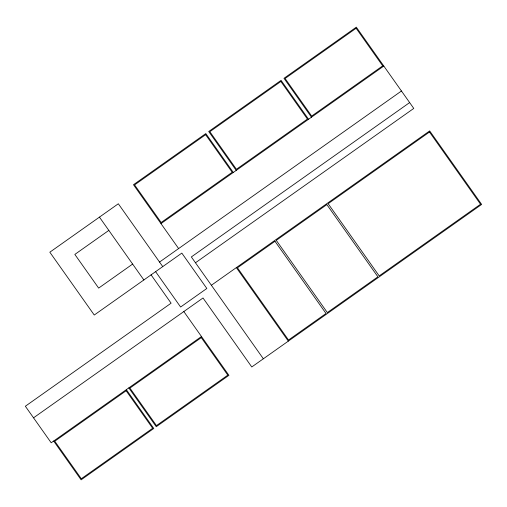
<?xml version="1.0" encoding="UTF-8"?>
<svg xmlns="http://www.w3.org/2000/svg" width="507" height="507" viewBox="0 0 507 507"><rect width="100%" height="100%" fill="white"/><g stroke="black" fill="none" stroke-linecap="round" stroke-linejoin="round"><path stroke-width="0.76" d="M108.828 230.4L74.846 254.425L98.656 288.103L132.638 264.077M160.972 223.606L383.805 66.049M159.534 262.062L401.455 91.007M409.643 102.585L191.348 256.935L263.355 358.779M195.468 262.772L413.769 108.422L356.313 27.163L283.977 78.306L311.475 117.193M211.375 285.264L429.676 130.92L481.65 204.429L251.776 366.967L203.009 297.989L33.538 417.819M201.475 336.521L51.188 442.782L25.35 406.24L171.1 303.186L151.067 274.857M308.554 119.253L281.062 80.366L208.726 131.509L236.224 170.396M233.302 172.462L205.81 133.575L133.474 184.719L178.622 248.563M236.338 267.62L288.318 341.129M162.747 266.6L118.327 203.77L49.832 252.201L94.251 315.031L181.829 253.107L206.837 288.477L180.612 307.02L155.605 271.644M183.826 311.558L228.917 375.332L156.257 426.71L128.81 387.893M99.442 217.123L143.861 279.953M126.332 389.649L153.773 428.466L81.114 479.837L53.666 441.027M205.62 134.685L134.583 184.909L161.163 222.497L232.193 172.272L205.62 134.685M280.872 81.475L209.835 131.7L236.414 169.287L307.445 119.063L280.872 81.475M356.123 28.265L285.086 78.496L311.666 116.084L382.696 65.859L356.123 28.265M274.971 241.275L237.447 267.804L288.508 340.02L326.033 313.491L274.971 241.275M326.844 204.6L276.271 240.356L327.332 312.572L377.899 276.816L326.844 204.6M429.486 132.023L328.137 203.681L379.198 275.897L480.541 204.239L429.486 132.023M126.142 390.758L54.775 441.217L81.304 478.735L152.664 428.276L126.142 390.758M201.285 337.624L129.919 388.083L156.448 425.601L227.808 375.142L201.285 337.624"/></g></svg>
